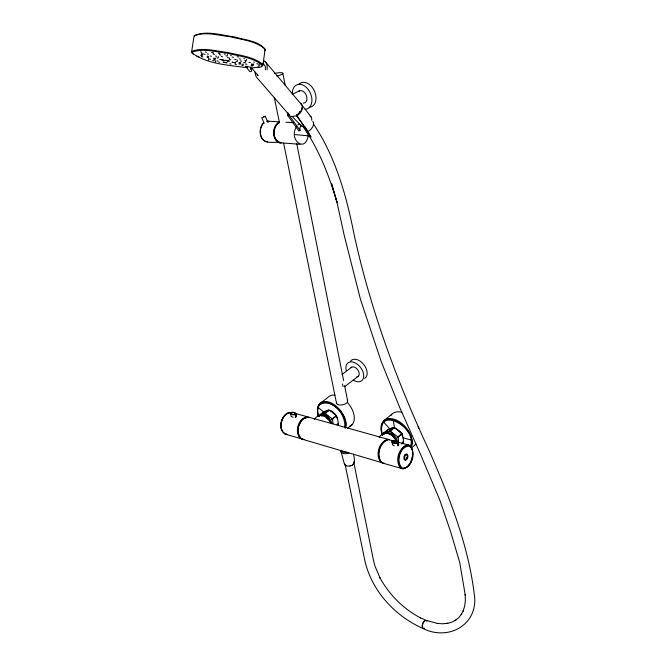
<?xml version="1.0" encoding="UTF-8"?>
<svg xmlns="http://www.w3.org/2000/svg" width="666" height="666" viewBox="0 0 666 666"><rect width="100%" height="100%" fill="white"/><g stroke="black" fill="none" stroke-linecap="round" stroke-linejoin="round"><path stroke-width="1" d="M396.178 441.034C400.874 442.349 394.022 444.971 392.108 442.257C392.565 438.836 400.249 441.183 398.493 445.354L397.868 445.887C400.399 441.525 387.928 443.473 393.831 440.642M295.562 413.236C296.045 415.617 290.484 415.151 290.434 413.012C293.082 410.722 297.386 413.736 296.387 416.325M384.066 432.783L384.074 434.082L384.066 432.783L389.444 428.929L393.256 427.605L395.055 428.088L398.426 430.303L402.023 433.899L403.504 439.893L403.18 442.932L403.163 441.625M319.688 415.068L319.33 416.017C322.577 410.855 330.752 407.542 334.84 414.11C337.079 416.034 337.637 419.031 338.053 421.803C338.836 422.119 337.396 425.824 338.087 424.092M291.25 414.319L290.351 413.461L291.583 412.387M265.434 69.805L265.343 66.384L263.128 63.203M308.441 133.991C306.21 154.445 288.062 139.935 296.487 126.765M267.133 69.838C267.532 66.6 267.099 62.413 263.919 60.698M319.389 415.684L324.975 413.37L331.785 418.523L331.71 419.622L336.438 416.025L334.84 414.11L336.438 416.025M353.43 454.104C354.429 458.308 356.21 465.351 349.975 465.967C348.102 466.25 345.346 466.342 344.464 464.277L344.522 463.544M344.464 464.277L340.767 450.616M384.107 432.925L383.683 433.782L383.924 432.975L390.076 431.135L397.394 436.588L397.302 437.737L402.023 433.899L400.299 431.876L402.023 433.899M333.067 412.853L334.665 414.319L331.243 411.247L329.087 410.164L326.357 410.797M193.115 53.988L191.575 52.139L194.047 36.006C205.07 31.119 218.248 35.531 229.803 36.647C241.691 39.694 255.561 40.801 265.126 49.059L262.962 65.135L261.43 66.417M215.476 62.046L215.684 60.623M219.863 53.263L219.647 54.754L220.954 55.12M201.565 53.247L201.348 54.712L202.372 54.945L202.839 53.355M201.681 55.27L201.465 56.718L202.939 56.985M207.409 55.936L207.193 57.384L208.666 57.659M208.391 60.09L208.608 58.658M213.361 52.589L213.137 54.071L214.452 54.437M214.327 59.341L214.111 60.773L212.654 60.506M215.384 58.1L215.168 59.54L213.686 59.274M218.39 56.685L218.173 58.142L216.875 57.784M227.497 54.595L227.273 56.086L225.757 55.811M229.537 58.009L229.312 59.474L230.802 59.749M237.454 60.007L237.229 61.463L235.747 61.197M239.377 62.596L239.161 64.036L240.151 64.261L240.659 62.704M242.191 63.969L241.974 65.401L242.965 65.626L243.465 64.078M245.363 61.272L245.138 62.729L243.656 62.462M246.62 59.391L246.395 60.856L244.905 60.581M251.199 66.026L251.415 64.594M252.697 64.702L252.189 66.25M253.629 63.911L253.413 65.351L251.939 65.085M259.973 63.919L259.748 65.368L258.275 65.102M324.85 414.127L324.184 413.278L324.908 412.87L325.824 413.728L324.85 414.127L324.975 413.37M290.434 413.012L291.009 415.784M311.613 120.205L311.83 118.881L311.022 116.783L300.424 103.138M389.943 431.926L389.202 431.027L389.968 430.594L391 431.518L389.943 431.926L390.076 431.135M344.622 427.081C346.462 414.918 331.818 397.294 319.447 404.861C317.066 408.166 317.091 412.637 318.481 416.333M332.151 423.385L329.495 418.331L326.515 415.942L326.74 414.768M345.063 428.055C351.498 410.631 312.113 386.022 318.39 416.541M391.999 432.617L391.833 433.383L393.839 434.207M407.367 457.708L407.542 455.752L406.818 454.578C404.603 454.528 403.571 458.283 405.161 459.657L406.377 459.315L407.367 457.708L405.994 457.117M392.191 441.133L392.649 444.064M287.804 112.354L287.62 115.393L298.926 131.027L300.033 130.361L299.908 129.146A5.728 3.363 -37.3 0 1 301.115 125.591M298.185 428.221L298.634 426.382M191.575 52.139L191.766 51.374C202.905 46.961 215.867 51.249 227.431 52.398C239.302 55.378 252.972 56.452 262.787 64.311L262.962 65.135M391.983 441.425L392.44 444.364M412.371 456.485L410.681 461.871M194.472 36.197L194.68 35.381C207.126 30.311 221.77 35.315 234.673 36.946C244.572 40.168 258.225 40.518 264.893 49.142M410.747 447.336C419.613 427.897 375.05 402.164 382.134 434.94M410.331 446.303C418.24 427.347 375.233 404.404 382.401 435.131M401.839 444.089L403.563 441.933M398.21 437.787L398.451 436.979L397.394 436.588L398.21 437.787L398.576 441.866M332.559 419.672L332.8 418.897L331.785 418.523L332.559 419.672L333.017 423.593M338.153 423.759L337.038 424.808M251.623 70.771L251.132 71.645L249.633 71.528L245.721 66.217L247.094 67.433M326.323 418.298L326.64 417.424C324.5 415.692 320.995 414.16 318.664 416.383M301.523 109.391L302.381 106.235L301.448 103.796M404.012 456.327L405.095 454.528L407.001 454.021C408.874 455.677 407.775 459.54 405.469 460.281L404.986 460.206C403.163 458.633 404.162 455.261 406.019 454.087L407.234 455.461M407.018 457.625L405.486 459.723L403.979 459.074M250.25 69.539L251.115 67.466L246.728 66.234M298.859 425.457L301.465 420.721M353.771 463.028L352.381 465.076M323.102 412.412L323.784 411.996L319.563 415.259M410.373 462.62L407.068 467.141L403.263 468.964L382.567 463.053C375.125 457.084 379.462 441.941 388.361 439.543L409.107 445.188L411.738 448.185M264.81 50.724L265.301 49.958M390.9 415.584L391.799 414.21A19.597 12.521 49.4 0 1 401.781 412.221M397.286 442.907L397.893 442.374M383.924 432.975L387.437 429.945M263.403 123.044C258.766 127.997 258.741 138.345 265.534 141.383M263.686 122.844C260.081 126.607 259.54 132.567 261.43 137.288C264.502 144.972 274.608 141.209 280.894 142.807M291.25 414.127L293.856 414.535L295.637 413.819M299.176 112.471L300.483 111.022M390.06 429.37L391.034 428.305L394.13 427.714L396.437 428.854L400.075 432.092L396.437 428.854L392.49 427.788M327.772 419.68L328.346 419.056L326.64 417.424M393.223 437.803L393.881 437.171C391.375 434.407 386.755 431.51 383.25 434.232M411.571 447.943L415.95 444.097M398.218 436.68L401.59 433.799L401.44 433.125L402.247 434.332M390.809 430.827L394.189 427.972L395.055 428.088M379.145 437.329C383.991 429.437 394.122 434.39 396.461 441.483M389.968 430.594L393.348 427.747L394.189 427.972M381.227 431.235A19.755 12.479 49.5 0 1 383.591 421.029L391.799 414.21M347.535 428.371L351.989 424.766M332.575 418.614L335.989 415.925L335.88 415.293L336.655 416.433M297.927 124.967L299.583 123.668M324.908 412.87L328.33 410.198L329.928 410.514M325.674 413.078L329.096 410.406M314.252 419.48C319.339 411.854 328.147 416.142 330.802 423.168M278.971 122.419C272.361 126.74 271.944 139.077 279.395 142.715L299.908 144.272M344.73 386.63L358.516 376.032M317.366 409.956A18.806 11.405 51.9 0 1 319.455 403.904L327.772 397.519A18.665 11.455 51.8 0 1 334.898 395.138M341.983 374.492L351.765 367.099M279.046 122.702C272.119 126.815 272.144 141.567 281.235 142.582M278.638 122.436C271.978 126.657 271.603 139.211 279.087 142.691M323.493 412.495L324.95 411.421M312.82 121.17C315.459 125.091 311.189 129.612 307.95 131.618L296.703 115.884L296.437 115.135L297.993 113.994A5.828 3.363 -37.3 0 0 300.674 111.239M387.296 430.136L389.444 428.929M296.703 115.884C299.767 113.886 303.197 110.473 302.389 106.485M321.295 416.067L323.551 415.126L326.515 415.942M268.04 122.536L265.243 116.234L264.319 116.708M287.62 115.393L288.744 114.71L288.619 113.503M263.495 117.033L265.243 116.234M345.429 465.484L346.661 465.584M303.771 418.689L306.843 417.615M287.362 413.561C282.301 416.383 280.294 422.968 281.285 428.454M295.163 417.266L296.095 416.883L295.413 414.077M208.699 56.568L207.426 56.468M262.296 117.532L261.746 117.824L264.177 123.277M424.667 628.296L423.41 628.646C395.596 616.566 372.494 591.741 365.135 562.029L345.038 464.16M292.282 94.289L299.683 90.751M263.087 117.158L264.002 116.741M214.752 58.325L213.478 58.217M236.463 64.411L235.198 64.311M424.467 628.421L422.76 628.238L422.227 625.865L423.16 622.652L425 620.562L426.215 620.396L437.903 623.543L437.171 623.443L442.649 623.784L447.802 623.301L447.003 623.509L451.698 622.194L455.902 620.063L455.161 620.545L458.766 617.632L461.721 613.952L461.205 614.676L463.444 610.297L463.186 611.13L464.677 606.085L465.359 600.482L465.201 594.43L465.268 595.163L459.731 562.52L450.641 531.776L439.776 499.975L420.837 455.028L399.309 406.526L381.21 361.546L360.497 299.475L344.339 235.872L336.879 201.873L331.601 183.841L337.146 202.722C330.194 179.429 321.711 156.344 308.924 135.556M295.937 115.801L292.183 116.592L290.809 116.209M348.984 453.055C346.362 453.887 342.166 454.445 340.701 451.49M351.049 465.326L349.975 465.967M322.527 415.817L323.609 415.542M388.095 439.727C379.645 442.116 376.248 454.62 380.877 461.671M402.239 442.99L403.321 442.74M307.575 416.991C298.576 418.639 294.272 433.799 302.089 439.16L384.399 463.37M307.134 417.116C298.718 418.789 295.096 431.185 300.15 437.753M353.796 462.37L354.362 462.254L354.021 461.596M287.978 413.228L289.827 412.853M290.11 412.362C280.761 413.494 276.373 431.626 286.671 434.115M387.054 433.175C392.141 432.159 396.578 437.038 397.627 441.641M291.575 412.529L294.305 412.645L295.671 413.403M257.667 67.141L259.116 66.95M347.194 452.264L343.107 452.189L341.05 450.441M304.795 126.598L301.315 125.882L292.282 116.558M426.939 621.153L426.049 620.346C422.877 620.887 421.237 625.757 422.893 628.371L423.41 628.646M251.557 67.915L260.847 67.025L262.337 65.767L262.154 64.943C252.456 57.259 239.019 56.169 227.314 53.238C215.926 52.098 203.163 47.91 192.183 52.214L191.991 52.955C206.968 64.194 229.029 65.16 247.219 67.699M393.831 440.784L395.363 440.717M224.417 54.179L225.175 54.187M202.148 55.827L200.666 55.561M238.686 56.985L237.171 56.71M233.466 57.326L231.959 57.051M228.838 57.892L227.339 57.617M240.717 59.108L239.219 58.833M210.664 59.216L209.191 58.949M236.155 59.549L234.657 59.274M241.8 61.164L240.309 60.897M218.406 61.197L216.941 60.931M250.424 62.579L248.942 62.304M218.972 62.329L219.697 62.346M240.368 63.12L238.894 62.854M258.258 63.986L256.776 63.72M252.897 64.244L251.423 63.978M246.903 64.277L245.429 64.003M279.412 121.878L267.149 121.137L268.964 121.295M285.955 122.236L293.165 122.669M279.395 142.715L281.227 142.832M265.859 141.683L267.674 141.8M228.563 61.247L227.064 60.831L229.32 61.022L227.755 60.539M294.547 134.549L308.325 135.839M266.816 121.37L268.573 121.553M321.703 414.418L323.251 414.585L323.135 413.777M226.382 60.29L224.55 60.265L224.817 60.648M386.438 432.176L388.161 432.376L388.461 432.95M206.477 52.239L205.153 51.873M208.558 54.212L207.243 53.838M216.741 56.335L215.443 55.977M211.488 56.294L210.181 55.936M231.035 64.111L229.778 63.769M218.281 53.23L219.314 53.372M211.597 52.497L212.629 52.639M201.748 52.223L200.424 51.856M204.978 54.412L203.663 54.046M222.577 56.851L221.279 56.485M292.441 412.637C282.218 410.864 276.69 428.862 285.131 434.124L303.38 439.319M302.089 439.16L303.987 439.502M285.131 434.124L287.038 434.473M409.107 445.188L407.309 444.83C398.451 447.427 394.114 462.545 401.448 468.664M293.09 417.282L291.067 416.383M227.064 60.831L228.738 61.214M403.047 437.795L410.83 439.943M295.329 413.444L308.841 417.207M423.243 628.596C449.15 641.491 479.32 623.934 474.2 593.756C468.098 544.18 449.417 497.294 429.67 451.789C397.094 382.034 370.388 309.44 354.021 234.107C346.403 195.621 335.539 156.693 313.353 123.818M230.494 55.186L231.244 55.461M394.247 445.904L392.416 444.688M253.721 62.03L254.454 62.288M243.848 58.491L244.589 58.758M397.394 436.588L398.451 436.979M331.785 418.523L332.8 418.897M326.598 415.501L328.446 416.267M196.911 56.102L199.592 57.234M325.016 415.651L329.345 418.789M390.159 433.541L394.722 436.788M426.049 620.346L420.08 617.648L420.504 617.882C403.388 608.899 389.169 594.638 379.886 577.722L380.078 578.096L374.975 566.133L373.468 560.322L353.996 463.378M322.985 412.595L323.435 412.828M310.09 116.234L311.022 116.783M301.482 438.977C292.932 433.549 298.901 414.718 309.457 417.382L389.485 439.71L387.662 439.352C378.771 441.741 374.434 456.884 381.884 462.853M426.215 620.396L426.698 620.762M318.032 407.434L324.184 412.412M329.087 410.164L329.445 410.547L327.639 410.273L328.047 410.847M383.616 422.044L389.785 428.946M289.71 115.493L256.959 77.714L255.927 76.19L254.945 71.961M251.582 67.94L258.092 75.499L257.334 74.392M265.243 61.597L301.365 104.445M393.881 437.171L396.486 441.292M328.346 419.056L330.852 422.993M288.744 114.71L300.033 130.361M296.437 115.135L307.95 131.618M299.051 435.564L300.208 437.212M401.906 434.598L402.813 435.947L401.789 434.565M302.897 126.224L309.665 136.597L303.796 126.473M304.279 126.623L311.005 137.029L305.294 127.431M300.732 124.958L301.315 125.882M412.004 449.001L409.557 446.178C399.991 445.612 395.313 462.404 402.414 468.073C411.13 468.456 414.394 455.894 412.004 449.001L412.454 450.582M397.694 442.665L398.285 445.654M295.013 414.294L295.687 417.099M281.551 429.154L282.068 430.561M298.276 433.441L298.793 434.856M331.243 411.247L331.393 411.755M274.284 97.319L279.47 122.802M283.616 143.19L336.505 403.171M251.115 67.466L251.631 70.03M282.834 73.285L285.256 85.531M296.761 143.706L343.598 380.486M344.605 385.589L347.635 400.899M393.19 420.229L394.672 428.604M388.037 431.535L388.161 432.376M298.818 84.374A13.07 9.024 66.1 0 1 314.385 90.984A13.07 9.024 66.1 0 1 309.249 107.301M292.341 94.214A13.112 9.016 66 0 1 300.632 84.357A13.112 9.016 66 0 1 311.671 97.319A13.112 9.016 66 0 1 305.195 109.316M298.651 91.334A6.56 4.504 66 0 1 306.368 95.404A6.56 4.504 66 0 1 303.271 103.105M350.383 361.347A11.255 7.226 52.7 0 1 363.494 364.185A11.255 7.226 52.7 0 1 364.668 378.413M346.262 370.562A11.289 7.209 52.7 0 1 353.513 362.204A11.289 7.209 52.7 0 1 363.736 375.907A11.289 7.209 52.7 0 1 353.463 380.211M351.015 367.665A5.644 3.605 52.7 0 1 358.083 370.296A5.644 3.605 52.7 0 1 356.793 376.823M342.49 384.016A5.728 3.58 52.7 0 1 342.998 386.58M347.286 400.224A5.678 2.806 -11.3 0 1 342.665 404.795A5.678 2.806 -11.3 0 1 336.546 402.422M274.384 73.518A6.585 1.515 -11.4 0 1 282.742 73.11A6.585 1.515 -11.4 0 1 276.723 76.074M418.09 426.573A19.597 12.521 49.4 0 1 418.872 428.33M319.455 403.904A18.798 11.405 51.9 0 1 328.355 401.881A18.798 11.397 51.9 0 1 339.335 409.207A18.798 11.397 51.9 0 1 345.796 421.503A18.798 11.397 51.9 0 1 345.687 427.98M317.374 410.88A18.806 11.405 51.9 0 0 317.732 413.794A18.806 11.414 51.9 0 0 318.423 416.242M383.591 421.029A19.755 12.479 49.5 0 1 393.564 419.08A19.747 12.471 49.5 0 1 405.419 426.856A19.747 12.471 49.5 0 1 412.021 439.693A19.755 12.479 49.5 0 1 411.28 447.194M382.517 435.489A19.764 12.488 49.5 0 1 381.402 432.067M349.533 426.398A18.665 11.455 51.9 0 0 351.989 424.766A18.656 11.455 51.9 0 0 354.012 414.918A18.656 11.447 51.8 0 0 347.619 402.697M398.701 457.459C398.201 461.28 398.193 466.4 401.998 468.564C411.963 468.964 416.808 451.598 409.498 445.554C403.055 444.239 399.708 452.331 398.701 457.459M220.005 59.449L223.601 60.181L220.005 59.449M226.89 62.795L223.243 62.138L226.89 62.795M232.168 62.204L235.764 62.937L232.168 62.204M337.271 417.998L335.98 416.075L337.271 417.998"/></g></svg>
